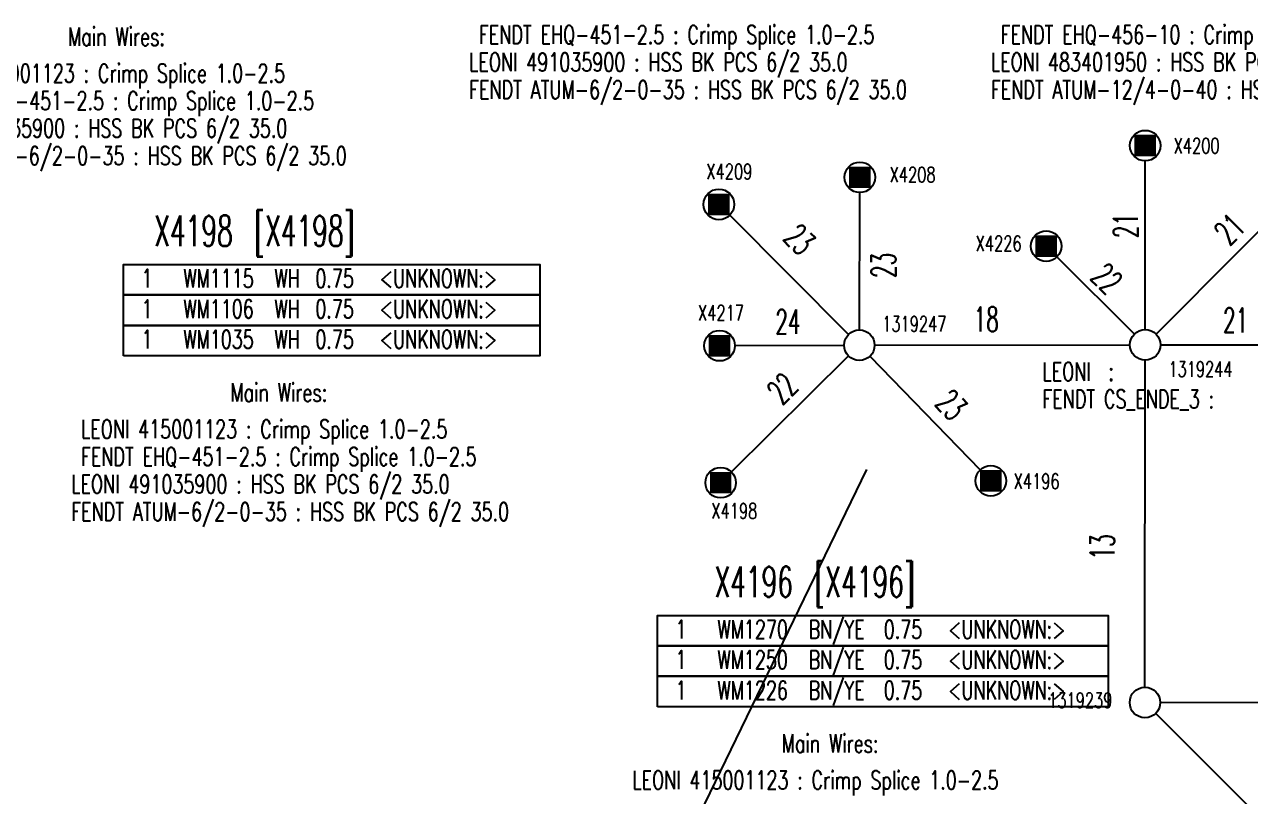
# Model space of a CAD drawing. Header units: millimetres. Extents: x -1 to 4489, y 0 to 1364.
# Drawn here: x 1224.9 to 1425.5, y 623.1 to 749.4 of the extents above; entities that cross this region are included whole.
import ezdxf

# ---------------------------------------------------------------- set-up
doc = ezdxf.new("R2010")
doc.units = ezdxf.units.MM
doc.layers.add('Fendt Beschriftung', color=1, linetype='Continuous')
doc.styles.add('HS-BUNDLE-DIMENSION', font='ROMANS.SHX', dxfattribs={"width": 0.6, "height": 4})
doc.styles.add('HS-COMP-DESCRIPTION', font='ROMANS.SHX', dxfattribs={"width": 0.6, "height": 5})
doc.styles.add('HS-NODE', font='ROMANS.SHX', dxfattribs={"width": 0.7, "height": 2.5})
doc.styles.add('HS-PART-NO', font='ROMANS.SHX', dxfattribs={"width": 0.7, "height": 3})
doc.styles.add('HS-WIRE', font='ROMANS.SHX', dxfattribs={"width": 0.7, "height": 3})

msp = doc.modelspace()

# ---------------------------------------------------------------- linework, layer by layer
at = {"color": 7, "linetype": 'Continuous'}
for points in [[(1407.393851522723, 728.7185905195506, 1.767766960898825, 1.767766960898825, 0), (1409.161618483622, 728.7185905195506, 1.767766960898825, 1.767766960898825, 0), (1409.161618483622, 730.4863574804494, 1.767766960898825, 1.767766960898825, 0), (1407.393851522723, 730.4863574804494, 1.767766960898825, 1.767766960898825, 0)], [(1407.393851522723, 730.4863574804494, 1.767766960898825, 1.767766960898825, 0), (1409.161618483622, 730.4863574804494, 1.767766960898825, 1.767766960898825, 0), (1409.161618483622, 728.7185905195506, 1.767766960898825, 1.767766960898825, 0), (1407.393851522723, 728.7185905195506, 1.767766960898825, 1.767766960898825, 0)], [(1360.697305522724, 723.5354525195506, 1.767766960898825, 1.767766960898825, 0), (1362.465072483622, 723.5354525195506, 1.767766960898825, 1.767766960898825, 0), (1362.465072483622, 725.3032194804495, 1.767766960898825, 1.767766960898825, 0), (1360.697305522724, 725.3032194804495, 1.767766960898825, 1.767766960898825, 0)], [(1360.697305522724, 725.3032194804495, 1.767766960898825, 1.767766960898825, 0), (1362.465072483622, 725.3032194804495, 1.767766960898825, 1.767766960898825, 0), (1362.465072483622, 723.5354525195506, 1.767766960898825, 1.767766960898825, 0), (1360.697305522724, 723.5354525195506, 1.767766960898825, 1.767766960898825, 0)], [(1337.650049522724, 719.1061225195506, 1.767766960898825, 1.767766960898825, 0), (1339.417816483622, 719.1061225195506, 1.767766960898825, 1.767766960898825, 0), (1339.417816483622, 720.8738894804494, 1.767766960898825, 1.767766960898825, 0), (1337.650049522724, 720.8738894804494, 1.767766960898825, 1.767766960898825, 0)], [(1337.650049522724, 720.8738894804494, 1.767766960898825, 1.767766960898825, 0), (1339.417816483622, 720.8738894804494, 1.767766960898825, 1.767766960898825, 0), (1339.417816483622, 719.1061225195506, 1.767766960898825, 1.767766960898825, 0), (1337.650049522724, 719.1061225195506, 1.767766960898825, 1.767766960898825, 0)], [(1391.182205522724, 712.2842805195506, 1.767766960898825, 1.767766960898825, 0), (1392.949972483622, 712.2842805195506, 1.767766960898825, 1.767766960898825, 0), (1392.949972483622, 714.0520474804495, 1.767766960898825, 1.767766960898825, 0), (1391.182205522724, 714.0520474804495, 1.767766960898825, 1.767766960898825, 0)], [(1391.182205522724, 714.0520474804495, 1.767766960898825, 1.767766960898825, 0), (1392.949972483622, 714.0520474804495, 1.767766960898825, 1.767766960898825, 0), (1392.949972483622, 712.2842805195506, 1.767766960898825, 1.767766960898825, 0), (1391.182205522724, 712.2842805195506, 1.767766960898825, 1.767766960898825, 0)], [(1337.757914522724, 695.9858575195506, 1.767766960898825, 1.767766960898825, 0), (1339.525681483623, 695.9858575195506, 1.767766960898825, 1.767766960898825, 0), (1339.525681483623, 697.7536244804494, 1.767766960898825, 1.767766960898825, 0), (1337.757914522724, 697.7536244804494, 1.767766960898825, 1.767766960898825, 0)], [(1337.757914522724, 697.7536244804494, 1.767766960898825, 1.767766960898825, 0), (1339.525681483623, 697.7536244804494, 1.767766960898825, 1.767766960898825, 0), (1339.525681483623, 695.9858575195506, 1.767766960898825, 1.767766960898825, 0), (1337.757914522724, 695.9858575195506, 1.767766960898825, 1.767766960898825, 0)], [(1337.928651522724, 673.5750165195506, 1.767766960898825, 1.767766960898825, 0), (1339.696418483622, 673.5750165195506, 1.767766960898825, 1.767766960898825, 0), (1339.696418483622, 675.3427834804494, 1.767766960898825, 1.767766960898825, 0), (1337.928651522724, 675.3427834804494, 1.767766960898825, 1.767766960898825, 0)], [(1337.928651522724, 675.3427834804494, 1.767766960898825, 1.767766960898825, 0), (1339.696418483622, 675.3427834804494, 1.767766960898825, 1.767766960898825, 0), (1339.696418483622, 673.5750165195506, 1.767766960898825, 1.767766960898825, 0), (1337.928651522724, 673.5750165195506, 1.767766960898825, 1.767766960898825, 0)], [(1382.131691522723, 673.8775005195506, 1.767766960898825, 1.767766960898825, 0), (1383.899458483622, 673.8775005195506, 1.767766960898825, 1.767766960898825, 0), (1383.899458483622, 675.6452674804494, 1.767766960898825, 1.767766960898825, 0), (1382.131691522723, 675.6452674804494, 1.767766960898825, 1.767766960898825, 0)], [(1382.131691522723, 675.6452674804494, 1.767766960898825, 1.767766960898825, 0), (1383.899458483622, 675.6452674804494, 1.767766960898825, 1.767766960898825, 0), (1383.899458483622, 673.8775005195506, 1.767766960898825, 1.767766960898825, 0), (1382.131691522723, 673.8775005195506, 1.767766960898825, 1.767766960898825, 0)]]:
    msp.add_lwpolyline(points, format="xyseb", close=True, dxfattribs=at)
at = {"color": 7, "ltscale": 8}
for points in [[(1408.277735, 699.501265), (1408.277735, 727.102474)], [(1410.043583525949, 698.7709483003123), (1437.815983474051, 726.6036596996878)], [(1361.51218859798, 699.4467844569998), (1361.57428140202, 721.9193455430002)], [(1340.298936961173, 718.2194803670184), (1359.740277038827, 698.7173196329816)], [(1393.83629730828, 711.402841778621), (1406.507526691719, 698.766587221379)], [(1341.141783802868, 696.8781662869989), (1359.005295197132, 696.9383687130011)], [(1364.005279304648, 696.9497054873393), (1405.777736695352, 696.9983535126606)], [(1410.777735, 697.001265), (1437.583784, 697.001265)], [(1340.588298872095, 676.21863369308), (1359.729517127905, 695.1870603069199)], [(1363.24552755179, 695.1519285624305), (1381.275328448209, 676.5562494375695)], [(1408.238784459647, 640.9882723955516), (1408.275996540353, 694.5012656044485)], [(1410.737041771196, 638.4928712607187), (1450.642540228804, 638.5662697392813)], [(1410.004844085635, 636.7205371802503), (1485.879204914365, 560.8488488197497)]]:
    msp.add_lwpolyline(points, dxfattribs=at)
at = {"color": 7, "linetype": 'Continuous'}
for points in [[(1241.105709, 705.176139), (1241.105709, 710.156139), (1309.205709, 710.156139), (1309.205709, 705.176139), (1241.105709, 705.176139)], [(1241.105709, 700.196139), (1241.105709, 705.176139), (1309.205709, 705.176139), (1309.205709, 700.196139), (1241.105709, 700.196139)], [(1241.105709, 695.216139), (1241.105709, 700.196139), (1309.205709, 700.196139), (1309.205709, 695.216139), (1241.105709, 695.216139)], [(1328.494319, 647.755709), (1328.494319, 652.735709), (1402.194319, 652.735709), (1402.194319, 647.755709), (1328.494319, 647.755709)], [(1328.494319, 642.775709), (1328.494319, 647.755709), (1402.194319, 647.755709), (1402.194319, 642.775709), (1328.494319, 642.775709)], [(1328.494319, 637.795709), (1328.494319, 642.775709), (1402.194319, 642.775709), (1402.194319, 637.795709), (1328.494319, 637.795709)]]:
    msp.add_lwpolyline(points, dxfattribs=at)
for centre in [(1408.277735, 729.602474), (1361.581189, 724.419336), (1338.533933, 719.990006), (1392.066089, 713.168164), (1338.641798, 696.869741), (1361.505281, 696.946794), (1408.277735, 697.001265), (1338.812535, 674.4589), (1383.015575, 674.761384), (1408.237046, 638.488273)]:
    msp.add_circle(centre, 2.5, dxfattribs=at)
at = {"layer": 'Fendt Beschriftung'}
msp.add_line((1362.674240843351, 676.6110868198202), (1291.427942914459, 529.6412485005931), dxfattribs=at)

# ---------------------------------------------------------------- texts
at = {"color": 1, "linetype": 'Continuous', "style": 'HS-PART-NO', "width": 0.7}
for p in [(1232.046744, 745.95087), (1258.605709, 687.716139), (1348.794319, 630.295709)]:
    msp.add_text('Main Wires: ', height=3, dxfattribs=at).set_placement(p)
at = {"color": 200, "linetype": 'Continuous', "style": 'HS-PART-NO', "width": 0.7}
for s, p in [('FENDT EHQ-451-2.5 : Crimp Splice 1.0-2.5', (1299.257294, 746.260615)), ('FENDT EHQ-456-10 : Crimp Splice 6.0-10.0', (1384.611189, 746.275585)), ('LEONI 491035900 : HSS BK PCS 6/2 35.0', (1297.657294, 741.760615)), ('LEONI 483401950 : HSS BK PCS 12/4 40.0', (1383.011189, 741.775585)), ('LEONI 415001123 : Crimp Splice 1.0-2.5', (1207.596744, 739.95087)), ('FENDT ATUM-6/2-0-35 : HSS BK PCS 6/2 35.0', (1297.657294, 737.260615)), ('FENDT ATUM-12/4-0-40 : HSS BK PCS 12/4 40.0', (1383.011189, 737.275585)), ('FENDT EHQ-451-2.5 : Crimp Splice 1.0-2.5', (1207.596744, 735.45087)), ('LEONI 491035900 : HSS BK PCS 6/2 35.0', (1205.996744, 730.95087)), ('FENDT ATUM-6/2-0-35 : HSS BK PCS 6/2 35.0', (1205.996744, 726.45087)), ('LEONI  :', (1391.446591, 691.139532)), ('FENDT CS_ENDE_3 :', (1391.446591, 686.639532)), ('LEONI 415001123 : Crimp Splice 1.0-2.5', (1234.155709, 681.716139)), ('FENDT EHQ-451-2.5 : Crimp Splice 1.0-2.5', (1234.155709, 677.216139)), ('LEONI 491035900 : HSS BK PCS 6/2 35.0', (1232.555709, 672.716139)), ('FENDT ATUM-6/2-0-35 : HSS BK PCS 6/2 35.0', (1232.555709, 668.216139)), ('LEONI 415001123 : Crimp Splice 1.0-2.5', (1324.344319, 624.295709))]:
    msp.add_text(s, height=3, dxfattribs=at).set_placement(p)
at = {"color": 5, "linetype": 'Continuous'}
for s, height, style, width, p in [('X4200', 2.5, 'HS-NODE', 0.7, (1412.94243, 728.339089)), ('X4209', 2.5, 'HS-NODE', 0.7, (1336.495348, 724.103367)), ('X4208', 2.5, 'HS-NODE', 0.7, (1366.473143, 723.598912)), (' [X4198]', 5, 'HS-COMP-DESCRIPTION', 0.6, (1260.418026142857, 713.156139)), ('X4226', 2.5, 'HS-NODE', 0.7, (1380.555145, 712.346557)), ('X4217', 2.5, 'HS-NODE', 0.7, (1335.133867, 700.99344)), ('1319247', 2.5, 'HS-NODE', 0.7, (1365.255281, 699.183753)), ('1319244', 2.5, 'HS-NODE', 0.7, (1412.064479, 691.783925)), ('X4196', 2.5, 'HS-NODE', 0.7, (1386.765575, 673.440047)), ('X4198', 2.5, 'HS-NODE', 0.7, (1337.313664, 668.584854)), (' [X4196]', 5, 'HS-COMP-DESCRIPTION', 0.6, (1352.077119142857, 655.735709)), ('1319239', 2.5, 'HS-NODE', 0.7, (1392.403249, 637.597094))]:
    msp.add_text(s, height=height, dxfattribs=dict(at, style=style, width=width)).set_placement(p)
at = {"color": 42, "linetype": 'Continuous', "style": 'HS-COMP-DESCRIPTION', "width": 0.6}
for s, p in [('X4198', (1246.132311857143, 713.156139)), ('X4196', (1337.791404857143, 655.735709))]:
    msp.add_text(s, height=5, dxfattribs=at).set_placement(p)
at = {"color": 1, "linetype": 'Continuous', "ltscale": 8, "style": 'HS-BUNDLE-DIMENSION', "width": 0.6}
for s, rotation, p in [('21', 45.06214519089026, (1422.050975, 713.081793)), ('23', 314.9105174416262, (1348.857606, 714.302729)), ('21', 90, (1407.071255, 714.463992)), ('23', 89.84168931424684, (1367.450422, 707.949626)), ('22', 315.0791824528758, (1399.127458, 707.88677)), ('24', 0.1930937200035158, (1347.770341, 698.779848)), ('18', 0.06672638973698214, (1380.20844, 699.213263)), ('22', 44.74021893899786, (1348.857606, 687.005586)), ('23', 314.1148278560753, (1373.69913, 687.26872)), ('13', 89.96015743654283, (1403.253322808897, 661.8969467192936))]:
    msp.add_text(s, height=4, rotation=rotation, dxfattribs=at).set_placement(p)
at = {"color": 7, "linetype": 'Continuous', "style": 'HS-WIRE', "width": 0.7}
for p in [(1242.605709, 706.3761390000001), (1242.605709, 701.3961390000001), (1242.605709, 696.416139), (1329.994319, 648.9557090000001), (1329.994319, 643.975709), (1329.994319, 638.995709)]:
    msp.add_text(' 1  ', height=3, dxfattribs=at).set_placement(p)
at = {"color": 92, "linetype": 'Continuous', "style": 'HS-WIRE', "width": 0.7}
for s, p in [('WM1115 ', (1250.905709, 706.3761390000001)), ('WH ', (1265.805709, 706.3761390000001)), ('0.75 ', (1272.505709, 706.3761390000001)), (' <UNKNOWN:>  ', (1281.605708999999, 706.3761390000001)), ('WM1106 ', (1250.905709, 701.3961390000001)), ('WH ', (1265.805709, 701.3961390000001)), ('0.75 ', (1272.505709, 701.3961390000001)), (' <UNKNOWN:>  ', (1281.605708999999, 701.3961390000001)), ('WM1035 ', (1250.905709, 696.416139)), ('WH ', (1265.805709, 696.416139)), ('0.75 ', (1272.505709, 696.416139)), (' <UNKNOWN:>  ', (1281.605708999999, 696.416139)), ('WM1270 ', (1338.294319, 648.9557090000001)), ('BN/YE ', (1353.194319, 648.9557090000001)), ('0.75 ', (1365.494319, 648.9557090000001)), (' <UNKNOWN:>  ', (1374.594319, 648.9557090000001)), ('WM1250 ', (1338.294319, 643.975709)), ('BN/YE ', (1353.194319, 643.975709)), ('0.75 ', (1365.494319, 643.975709)), (' <UNKNOWN:>  ', (1374.594319, 643.975709)), ('WM1226 ', (1338.294319, 638.995709)), ('BN/YE ', (1353.194319, 638.995709)), ('0.75 ', (1365.494319, 638.995709)), (' <UNKNOWN:>  ', (1374.594319, 638.995709))]:
    msp.add_text(s, height=3, dxfattribs=at).set_placement(p)
at = {"color": 1, "linetype": 'Continuous', "ltscale": 8, "style": 'HS-BUNDLE-DIMENSION', "width": 0.6}
msp.add_text('21', height=4, dxfattribs=at).set_placement((1421.000155, 699.041564))

doc.saveas('drawing.dxf')
